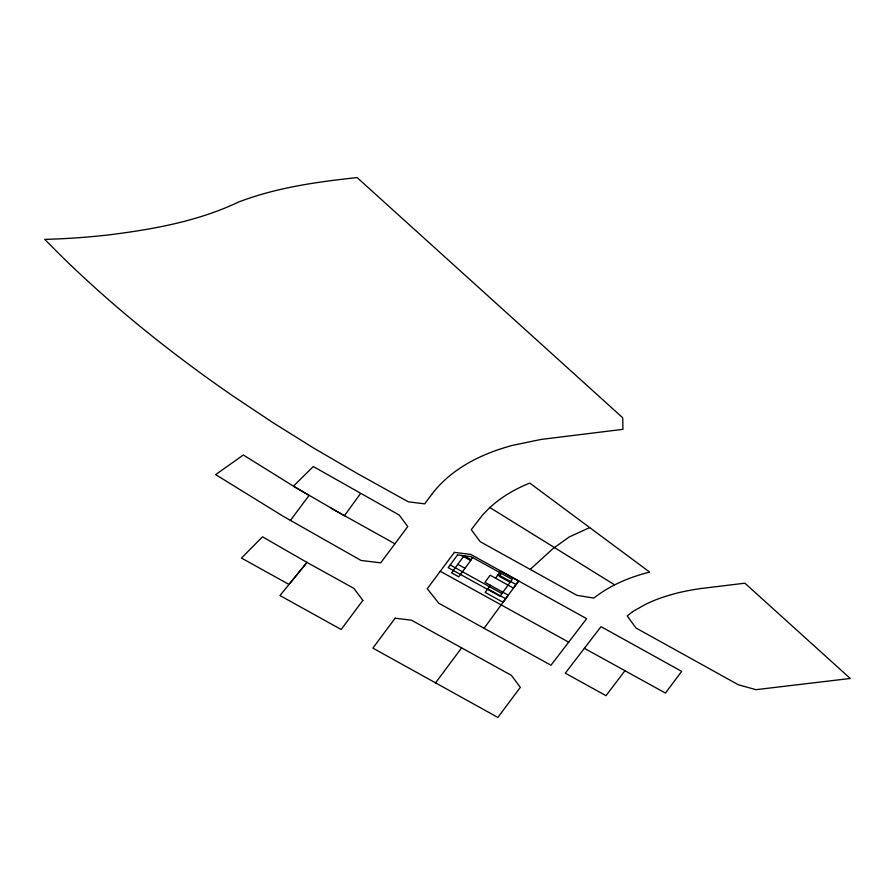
<?xml version="1.0" encoding="UTF-8"?>
<svg xmlns="http://www.w3.org/2000/svg" width="895" height="895" viewBox="0 0 895 895"><rect width="100%" height="100%" fill="white"/><g stroke="black" fill="none" stroke-linecap="round" stroke-linejoin="round"><path stroke-width="1.34" d="M360.528 493.581L344.396 515.744L293.426 486.164L243.328 454.996L215.661 474.618L283.234 516.292L361.077 560.46L380.699 562.854L407.773 526.551L399.237 515.061L313.295 466.519L293.426 486.164L309.043 495.427L290.383 520.487M472.594 557.529L470.468 560.427L461.428 555.437M490.337 585.274L485.146 592.378L503.091 602.279L508.282 595.186L484.956 582.298L490.147 575.205L513.461 588.082L518.653 580.978L500.719 571.077L495.528 578.17M501.289 573.371L499.175 576.279L510.128 582.321M518.653 580.978L484.094 628.29M435.552 682.863L461.63 647.879M624.956 670.724L606.027 695.672L565.293 673.163L601.015 626.645L681.654 671.362L665.455 693.077L584.357 648.304M489.856 507.521L482.405 515.162L471.262 529.683L480.246 541.71L576.928 595.32L593.832 598.084C610.11 585.24 629.644 577.141 649.625 572.073L529.795 483.11C515.229 488.871 501.435 496.915 489.856 507.521L614.675 584.894M530.198 569.41L553.088 548.512L569.298 536.922L589.682 527.58M498.123 574.624L516.057 584.536M457.815 564.32L464.986 568.28M450.196 564.969L501.927 593.542M487.741 588.821L505.686 598.733M440.284 571.278L568.661 642.162M394.919 543.78L331.295 508.326M457.513 554.945L448.216 567.665L499.958 596.238L512.242 579.423L470.938 556.612L457.513 554.945M464.035 555.806L451.583 572.845L458.755 576.805L471.217 559.767L464.035 555.806M431.737 494.376L424.689 503.851L408.299 501.815L356.244 472.907L313.921 448.216L272.774 422.541L232.868 395.937A737.782 312.97 27.3 0 1 194.495 368.595C155.406 339.764 117.726 308.999 82.139 275.928A689.575 292.52 27.3 0 1 59.305 254.057L44.75 239.401L56.788 238.965A1067.075 452.657 27.3 0 0 108.619 234.915C153 229.366 197.896 221.356 238.551 202.046C276.465 187.514 316.987 181.909 357.116 177.579L622.707 417.752L622.942 429.331L541.117 439.434L512.332 445.408A546.218 231.704 27.3 0 0 471.754 461.104C456.372 469.36 442.298 480.38 431.737 494.376M362.855 600.388L341.174 629.487L279.967 595.544L306.974 562.407L353.883 588.384L362.855 600.388M395.154 618.21L372.868 648.103L497.877 717.421L520.342 687.338L511.403 675.356L411.532 620.213L395.154 618.21M454.369 552.383L427.262 588.731L438.796 603.252L550.973 665.253L586.65 618.68L470.748 554.408L454.369 552.383M306.974 562.407L289.007 584.435L241.46 558.066L262.515 536.81L306.974 562.407M632.631 611.643L627.194 615.917L635.953 627.977L738.409 684.787L755.962 689.676L850.25 678.477L744.875 583.182L701.199 588.496A437.812 185.724 27.3 0 0 674.975 593.62L666.976 595.925A408.914 173.462 27.3 0 0 645.194 604.528L632.631 611.643"/></g></svg>
